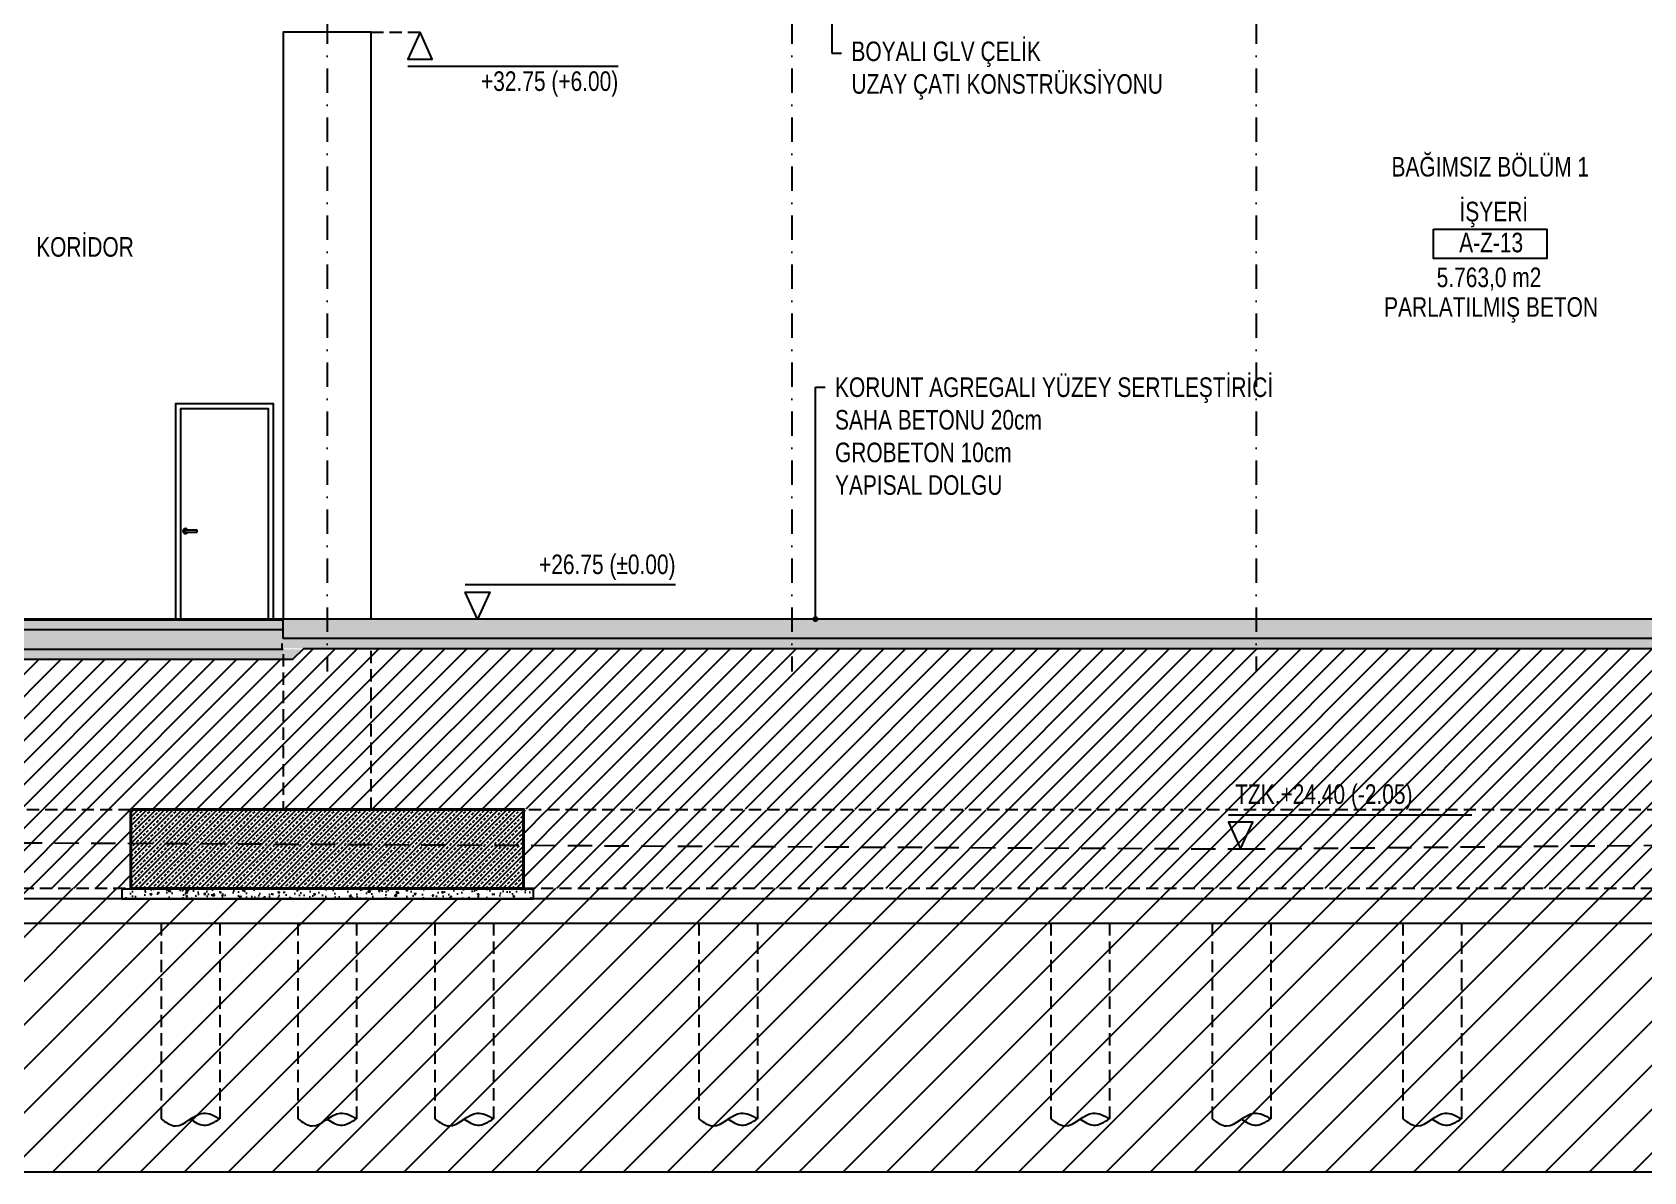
# Model space of a CAD drawing. Header units: centimetres. Extents: x 77182 to 116086, y 20619 to 33555.
# Drawn here: x 83357 to 85006, y 21370 to 22535 of the extents above; entities that cross this region are included whole.
import ezdxf
from ezdxf import colors
from ezdxf.entities.mleader import LeaderData, LeaderLine
from ezdxf.enums import TextEntityAlignment as Align
from ezdxf.math import Vec2, Vec3

# ---------------------------------------------------------------- set-up
doc = ezdxf.new("R2010")
doc.units = ezdxf.units.CM
doc.header["$LTSCALE"] = 100
doc.linetypes.add('DASHDOT2', pattern=[0.5, 0.25, -0.125, 0, -0.125])
doc.linetypes.add('HIDDEN2', pattern=[0.1875, 0.125, -0.0625])
for name, color, linetype in [('A-ANNO-DIMS', 187, 'Continuous'), ('A-ANNO-GRID', 155, 'DASHDOT2'), ('A-ANNO-IDEN', 50, 'Continuous'), ('A-ANNO-TEXT', 50, 'Continuous'), ('A-ELEV-01', 255, 'Continuous'), ('A-ELEV-03', 251, 'Continuous'), ('A-FNSH-TILE', 63, 'Continuous'), ('A-HATCH', 253, 'Continuous'), ('A-WALL-INSL', 249, 'Continuous'), ('L-TOPO', 49, 'Continuous'), ('S-CONC', 5, 'Continuous'), ('S-HTCH', 8, 'Continuous')]:
    doc.layers.add(name, color=color, linetype=linetype)
doc.styles.add('Fields_100', font='act_simplex.shx', dxfattribs={"width": 0.8, "height": 20})
pattern_1 = [(45, (86365.806, 18363.329), (-4.490128, 4.490128), []), (45, (86370.2964, 18363.329), (-4.490128, 4.490128), [3.175, -1.5875])]

# ---------------------------------------------------------------- blocks, each defined once
blk = doc.blocks.new('_Dot')
at = {"color": 0, "linetype": 'ByBlock', "lineweight": -2}
blk.add_line((-0.5, 0), (-1, 0), dxfattribs=at)
at = {"color": 0, "linetype": 'ByBlock', "const_width": 0.5}
blk.add_lwpolyline([(-0.25, 0, 1), (0.25, 0, 1)], format="xyb", close=True, dxfattribs=at)
blk = doc.blocks.new('Mahal kutusu_100')
at = {"color": 0}
blk.add_lwpolyline([(-58, 30), (58, 30), (58, 0), (-58, 0)], close=True, dxfattribs=at)
at = {"color": 0, "style": 'Fields_100', "width": 0.8}
for tag, p in [('MAHAL', (3.6, 37.9)), ('KOD', (0.9, 6.2)), ('ALAN', (-1.3, -29.4)), ('KAPLAMA', (0.8, -59.7))]:
    blk.add_attdef(tag, text='', height=20, dxfattribs=at).set_placement(p, align=Align.CENTER)
blk = doc.blocks.new('JET GROUT')
at = {"linetype": 'HIDDEN2'}
for points in [[(-30, 0), (-30, -200)], [(30, 0), (30, -200)]]:
    blk.add_lwpolyline(points, dxfattribs=at)
for points, knots in [([(-30, -200), (-25.1, -203.6), (-10.8, -214), (8.9, -187.9), (24.4, -196.8), (30, -200)], [0, 0, 0, 0, 16.350848, 47.934672, 65.567386, 65.567386, 65.567386, 65.567386]), ([(0, -200.3), (4.4, -203.3), (14.5, -209.5), (24.5, -203.3), (30, -200)], [179.801197, 179.801197, 179.801197, 179.801197, 259.646208, 355.156763, 355.156763, 355.156763, 355.156763])]:
    blk.add_open_spline(points, degree=3, knots=knots)

msp = doc.modelspace()

# ---------------------------------------------------------------- hatches: boundary and pattern name
at = {"layer": 'A-HATCH'}
h = msp.add_hatch(dxfattribs=at)
h.set_pattern_fill('LINE', color=256, scale=10, angle=45, style=0)
h.set_pattern_definition([(45, (77182.072, 21370.33), (-22.45064, 22.45064), [])])
h.paths.add_polyline_path([(81548, 21659.4), (81558, 21659.4), (81558.1, 21746.4), (81708.6, 21746.4), (81708.6, 21874.4), (81004.1, 21874.4), (81004.1, 21895.4), (78199.7, 21895.4), (78199.7, 21845.4), (78279.7, 21845.4), (78279.7, 21815.4), (78179.7, 21815.4), (78179.7, 21915.4), (77182.1, 21915.4), (77182.1, 21370.3), (88490, 21370.3), (88490, 21780.4), (87990, 21780.4), (87990, 21660.4), (88000, 21660.4), (88000, 21650.4), (87860, 21650.4), (87860, 21660.4), (87870, 21660.4), (87870, 21690.4), (87970, 21690.4), (87970, 21870.4), (87664, 21905.4), (87664, 21895.4), (87509.5, 21895.4), (87509.5, 21746.4), (87660, 21746.4), (87660, 21741.4), (87660, 21659.4), (87670, 21659.4), (87670, 21649.4), (87249, 21649.4), (87249, 21660.4), (85770, 21660.4), (85770, 21649.4), (85349, 21649.4), (85349, 21660.4), (83870, 21660.4), (83870, 21649.4), (83449, 21649.4), (83449, 21660.4), (81969, 21660.4), (81969, 21649.4), (81548, 21649.4)])
h = msp.add_hatch(dxfattribs=at)
h.set_pattern_fill('LINE', color=256, scale=5, angle=45, style=0)
h.set_pattern_definition([(45, (81559.043, 21660.409), (-11.22532, 11.22532), [])])
h.paths.add_polyline_path([(87478, 21905.4), (87414, 21905.4), (87414, 21741.4), (87478, 21741.4)])
h.paths.add_polyline_path([(87414.1, 21905.4), (85604.1, 21905.4), (85604, 21741.4), (85760, 21741.4), (87258, 21740.4), (87258, 21741.4), (87414, 21741.4)])
h.paths.add_polyline_path([(87258, 21740.4), (85760, 21740.4), (85760, 21660.4), (87258, 21660.4)])
h.paths.add_polyline_path([(85604.1, 21905.4), (85514.1, 21905.4), (85514, 21741.4), (85604, 21741.4)])
h.paths.add_polyline_path([(85514, 21904.4), (84609.1, 21905.4), (84609, 21740.4), (85358, 21740.4), (85358, 21741.4), (85514, 21741.4)])
h.paths.add_polyline_path([(85358, 21740.4), (84609, 21740.4), (84609, 21660.4), (85358, 21660.4)])
h.paths.add_polyline_path([(84609.1, 21905.9), (83704, 21904.9), (83704, 21741.4), (83860, 21741.4), (84609, 21740.9)])
h.paths.add_polyline_path([(84609, 21740.4), (83860, 21740.4), (83860, 21660.4), (84609, 21660.4)])
h.paths.add_polyline_path([(83614, 21894.4), (81810, 21894.4), (81804, 21741.4), (81960, 21741.4), (83458, 21740.4), (83458, 21741.4), (83614, 21741.4)])
h.paths.add_polyline_path([(83458, 21740.4), (81959.5, 21740.4), (81959.5, 21660.4), (83458, 21660.4)])
h.paths.add_polyline_path([(81804, 21894.4), (81739.5, 21894.4), (81739.5, 21741.4), (81804, 21741.4)])
h.paths.add_polyline_path([(83635, 21905.4), (83624, 21894.4), (83614, 21894.4), (83614, 21741.4), (83704, 21741.4), (83704, 21905.4)])
at = {"layer": 'S-HTCH'}
h = msp.add_hatch(dxfattribs=at)
h.set_pattern_fill('AR-CONC', color=256, scale=0.1, style=0)
h.set_pattern_definition([(50, (81559.043, 21654.409), (18.21847, -1.59391), [1.905, -20.955]), (355, (81559.043, 21654.409), (-3.52434, 19.10568), [1.524, -16.76406]), (100.4514, (81560.561, 21654.276), (14.69412, 17.51178), [1.619, -17.80902]), (46.1842, (81559.043, 21659.49), (27.1079, -4.20423), [2.8575, -31.4325]), (96.6356, (81561.302, 21659.139), (23.7404, 24.7426), [2.4285, -26.71356]), (351.1842, (81559.043, 21659.49), (23.7404, 24.7426), [2.286, -25.14597]), (21, (81561.583, 21658.219), (15.16144, -10.22652), [1.905, -20.955]), (326, (81561.583, 21658.219), (6.1802, 18.4188), [1.524, -16.764]), (71.4514, (81562.847, 21657.367), (21.34164, 8.19228), [1.619, -17.809]), (37.5, (81559.043, 21654.409), (0.30886, 8.455504), [0, -16.5608, 0, -17.018, 0, -16.8275]), (7.5, (81559.043, 21654.409), (6.681966, 10.018057), [0, -9.7028, 0, -16.1798, 0, -6.4135]), (327.5, (81553.379, 21654.409), (13.55906, -0.572874), [0, -6.35, 0, -19.812, 0, -26.289]), (317.5, (81550.839, 21654.409), (14.81292, 2.54265), [0, -8.255, 0, -13.1572, 0, -18.669])])
h.paths.add_polyline_path([(83614, 21933.4), (81714, 21933.4), (81714, 21924.4), (83614, 21924.4)])
h = msp.add_hatch(dxfattribs=at)
h.set_pattern_fill('ANSI33', color=256, style=0, pattern_type=2)
h.set_pattern_definition([(45, (86365.806, 18352.329), (-4.490128, 4.490128), []), (45, (86370.2964, 18352.329), (-4.490128, 4.490128), [3.175, -1.5875])])
h.paths.add_polyline_path([(83614, 21904.4), (83614, 21924.4), (81759, 21924.4), (81759, 21904.4)])
h = msp.add_hatch(dxfattribs=at)
h.set_pattern_fill('ANSI33', color=256, style=0, pattern_type=2)
h.set_pattern_definition(pattern_1)
h.paths.add_polyline_path([(85559, 21915.4), (85559, 21935.4), (83614, 21935.4), (83614, 21915.4)])
h = msp.add_hatch(dxfattribs=at)
h.set_pattern_fill('AR-CONC', color=256, scale=0.1, style=0)
h.set_pattern_definition([(50, (81559.043, 21666.409), (18.218467, -1.59391), [1.905, -20.955]), (355, (81559.043, 21666.409), (-3.52434, 19.105685), [1.524, -16.76406]), (100.45144, (81560.561, 21666.276), (14.694125, 17.511775), [1.619, -17.809024]), (46.1842, (81559.043, 21671.49), (27.1079, -4.20423), [2.8575, -31.4325]), (96.63556, (81561.302, 21671.139), (23.74041, 24.74261), [2.4285, -26.71356]), (351.18415, (81559.043, 21671.49), (23.74041, 24.74261), [2.286, -25.14597]), (21, (81561.583, 21670.219), (15.16144, -10.22652), [1.905, -20.955]), (326, (81561.583, 21670.219), (6.1802, 18.418797), [1.524, -16.764]), (71.45144, (81562.847, 21669.367), (21.34164, 8.192277), [1.619, -17.808994]), (37.5, (81559.043, 21666.409), (0.30886, 8.455504), [0, -16.5608, 0, -17.018, 0, -16.8275]), (7.5, (81559.043, 21666.409), (6.681966, 10.018057), [0, -9.7028, 0, -16.1798, 0, -6.4135]), (327.5, (81553.379, 21666.409), (13.5590595, -0.5728744), [0, -6.35, 0, -19.812, 0, -26.289]), (317.5, (81550.839, 21666.409), (14.812918, 2.54265), [0, -8.255, 0, -13.1572, 0, -18.669])])
h.paths.add_polyline_path([(87478, 21915.4), (83614, 21915.4), (83614, 21905.4), (87478, 21905.4)])
h = msp.add_hatch(dxfattribs=at)
h.set_pattern_fill('AR-CONC', color=256, scale=0.1, style=0)
h.set_pattern_definition([(50, (77182.072, 21371.33), (18.218467, -1.59391), [1.905, -20.955]), (355, (77182.072, 21371.33), (-3.52434, 19.105685), [1.524, -16.76406]), (100.45144, (77183.59, 21371.197), (14.694125, 17.511775), [1.619, -17.809024]), (46.1842, (77182.072, 21376.41), (27.107904, -4.20423), [2.8575, -31.4325]), (96.63556, (77184.331, 21376.06), (23.74041, 24.74261), [2.4285, -26.71356]), (351.18415, (77182.072, 21376.41), (23.74041, 24.74261), [2.286, -25.14597]), (21, (77184.612, 21375.14), (15.16144, -10.22652), [1.905, -20.955]), (326, (77184.612, 21375.14), (6.180203, 18.418797), [1.524, -16.764]), (71.45144, (77185.876, 21374.288), (21.34164, 8.192277), [1.619, -17.808994]), (37.5, (77182.0723, 21371.33), (0.30886, 8.455504), [0, -16.5608, 0, -17.018, 0, -16.8275]), (7.5, (77182.072, 21371.33), (6.681966, 10.018057), [0, -9.7028, 0, -16.1798, 0, -6.4135]), (327.5, (77176.408, 21371.33), (13.5590595, -0.5728744), [0, -6.35, 0, -19.812, 0, -26.289]), (317.5, (77173.868, 21371.33), (14.812918, 2.54265), [0, -8.255, 0, -13.1572, 0, -18.669])])
h.paths.add_polyline_path([(83634, 21904.4), (81741, 21904.4), (81741, 21894.4), (83624, 21894.4)])
h = msp.add_hatch(dxfattribs=at)
h.set_pattern_fill('ANSI33', color=256, style=0, pattern_type=2)
h.set_pattern_definition(pattern_1)
h.paths.add_polyline_path([(83659, 21660.4), (83659, 21740.4), (83459, 21740.4), (83459, 21660.4)], flags=0)
h = msp.add_hatch(dxfattribs=at)
h.set_pattern_fill('ANSI33', color=256, style=0, pattern_type=2)
h.set_pattern_definition(pattern_1)
h.paths.add_polyline_path([(83859, 21660.4), (83859, 21740.4), (83659, 21740.4), (83659, 21660.4)], flags=0)
h = msp.add_hatch(dxfattribs=at)
h.set_pattern_fill('AR-CONC', color=256, scale=0.1, style=0)
h.set_pattern_definition([(50, (83460.043, 21660.409), (18.21847, -1.5939), [1.905, -20.955]), (355, (83460.043, 21660.409), (-3.5243, 19.1057), [1.524, -16.76406]), (100.4514, (83461.561, 21660.276), (14.6941, 17.5118), [1.619, -17.809]), (46.184, (83460.043, 21665.49), (27.1079, -4.2042), [2.8575, -31.4325]), (96.6356, (83462.302, 21665.139), (23.7404, 24.7426), [2.4285, -26.7136]), (351.184, (83460.043, 21665.49), (23.7404, 24.7426), [2.286, -25.146]), (21, (83462.583, 21664.219), (15.16144, -10.2265), [1.905, -20.955]), (326, (83462.583, 21664.219), (6.1802, 18.4188), [1.524, -16.764]), (71.4514, (83463.847, 21663.367), (21.34164, 8.1923), [1.619, -17.809]), (37.5, (83460.043, 21660.409), (0.30886, 8.4555), [0, -16.5608, 0, -17.018, 0, -16.8275]), (7.5, (83460.043, 21660.409), (6.68197, 10.01806), [0, -9.7028, 0, -16.1798, 0, -6.4135]), (327.5, (83454.379, 21660.409), (13.55906, -0.57287), [0, -6.35, 0, -19.812, 0, -26.289]), (317.5, (83451.839, 21660.409), (14.81292, 2.54265), [0, -8.255, 0, -13.1572, 0, -18.669])])
h.paths.add_polyline_path([(83870, 21659.4), (83449, 21659.4), (83449, 21649.4), (83870, 21649.4)])

# ---------------------------------------------------------------- linework, layer by layer
at = {"layer": 'A-ANNO-DIMS', "linetype": 'HIDDEN2'}
msp.add_line((83704, 22535.4), (83754, 22535.4), dxfattribs=at)
at = {"layer": 'A-ANNO-DIMS', "elevation": 0}
for points in [[(83754, 22535.4), (83741.5, 22507.9), (83766.5, 22507.9)], [(83812.7, 21935.4), (83800.2, 21962.9), (83825.2, 21962.9)], [(84593.2, 21700.4), (84605.7, 21727.9), (84580.7, 21727.9)]]:
    msp.add_lwpolyline(points, close=True, dxfattribs=at)
for points in [[(83956.7, 22500.4), (83741.5, 22500.4)], [(84015.3, 21970.4), (83800.2, 21970.4)], [(84580.7, 21735.4), (84829.7, 21735.4)]]:
    msp.add_lwpolyline(points, dxfattribs=at)
at = {"layer": 'A-ANNO-GRID'}
for p, q in [((83659.1, 23450.3), (83659.1, 21881.9)), ((84134.1, 23450.3), (84134.1, 21881.9)), ((84609.1, 23450.3), (84609.1, 21881.9))]:
    msp.add_line(p, q, dxfattribs=at)
at = {"layer": 'A-ELEV-01', "linetype": 'HIDDEN2'}
for p, q in [((83614, 21899.4), (83614, 21740.4)), ((83704, 21740.4), (83704, 21904.4))]:
    msp.add_line(p, q, dxfattribs=at)
at = {"layer": 'A-ELEV-01'}
msp.add_lwpolyline([(83704, 21935.4), (83704, 22535.4), (83614, 22535.4), (83614, 21935.4)], dxfattribs=at)
at = {"layer": 'A-ELEV-01', "linetype": 'HIDDEN2'}
for points in [[(83458, 21740.4), (81959, 21740.4)], [(85359, 21740.4), (83859, 21740.4)], [(81959, 21660.4), (83458, 21660.4)], [(83859, 21660.4), (85359, 21660.4)]]:
    msp.add_lwpolyline(points, dxfattribs=at)
at = {"layer": 'A-ELEV-01', "elevation": 0}
msp.add_lwpolyline([(81329.1, 21624.4), (87859.1, 21624.4), (87859.1, 21649.4), (81329.1, 21649.4)], close=True, dxfattribs=at)
at = {"layer": 'A-ELEV-03'}
for p, q in [((83526, 22026.4), (83514, 22026.4)), ((83514, 22024.4), (83526, 22024.4)), ((83526, 22024.4), (83526, 22026.4))]:
    msp.add_line(p, q, dxfattribs=at)
at = {"layer": 'A-ELEV-03', "elevation": 0}
for points in [[(83604, 21935.4), (83604, 22155.4), (83504, 22155.4), (83504, 21935.4)], [(83599, 21935.4), (83599, 22150.4), (83509, 22150.4), (83509, 21935.4)]]:
    msp.add_lwpolyline(points, dxfattribs=at)
at = {"layer": 'A-ELEV-03'}
for radius, start, end in [(2.5, 23.5782, 336.4218), (1, 90, 270)]:
    msp.add_arc((83514, 22025.4), radius, start, end, dxfattribs=at)
at = {"layer": 'A-FNSH-TILE', "elevation": 0}
for points in [[(83614, 21935.4), (81714, 21935.4)], [(83614, 21934.4), (81714, 21934.4)]]:
    msp.add_lwpolyline(points, dxfattribs=at)
at = {"layer": 'A-WALL-INSL', "elevation": 0}
msp.add_lwpolyline([(83613, 21904.4), (83613, 21910.4)], dxfattribs=at)
at = {"layer": 'A-WALL-INSL', "linetype": 'HIDDEN2', "ltscale": 0.5, "const_width": 1}
msp.add_lwpolyline([(83458.5, 21740.9), (83859.5, 21740.9), (83859.5, 21659.9), (83458.5, 21659.9)], close=True, dxfattribs=at)
at = {"layer": 'A-WALL-INSL'}
msp.add_lwpolyline([(83458, 21741.4), (83860, 21741.4), (83860, 21659.4), (83458, 21659.4)], close=True, dxfattribs=at)
at = {"layer": 'L-TOPO', "color": 1, "linetype": 'HIDDEN2', "ltscale": 2, "elevation": 0}
msp.add_lwpolyline([(78179.7, 21915.4), (78692.7, 21730.4), (84593.2, 21700.4), (87970, 21730.4)], dxfattribs=at)
at = {"layer": 'S-CONC'}
for p, q in [((87477, 21935.4), (83614, 21935.4)), ((83614, 21915.4), (83614, 21935.4)), ((87477, 21915.4), (83614, 21915.4))]:
    msp.add_line(p, q, dxfattribs=at)
msp.add_lwpolyline([(83614, 21924.4), (81741, 21924.4), (81741, 21904.4)], dxfattribs=at)
at = {"layer": 'S-CONC', "elevation": 0}
for points in [[(81741, 21894.4), (83624, 21894.4), (83635, 21905.4), (87478, 21905.4), (87478, 21915.4)], [(83614, 21904.4), (81741, 21904.4), (81741, 21899.4)]]:
    msp.add_lwpolyline(points, dxfattribs=at)
at = {"layer": 'S-CONC'}
msp.add_lwpolyline([(83459, 21740.4), (83859, 21740.4), (83859, 21660.4), (83459, 21660.4)], close=True, dxfattribs=at)
at = {"layer": 'S-CONC', "elevation": 0}
msp.add_lwpolyline([(83449, 21649.4), (83870, 21649.4), (83870, 21659.4), (83449, 21659.4)], close=True, dxfattribs=at)
at = {"layer": 'S-HTCH', "elevation": 0}
msp.add_lwpolyline([(77182.1, 21915.4), (77182.1, 21370.3), (88490, 21370.3), (88490, 21780.4)], dxfattribs=at)

# ---------------------------------------------------------------- block references
at = {"layer": 'A-ANNO-IDEN'}
msp.add_blockref('Mahal kutusu_100', (84848.6, 22304.2), dxfattribs=at).add_auto_attribs({'MAHAL': 'İŞYERİ', 'KOD': 'A-Z-13', 'ALAN': '5.763,0 m2', 'KAPLAMA': 'PARLATILMIŞ BETON'})
at = {"layer": 'A-ELEV-01', "linetype": 'ByBlock'}
for p in [(83519.1, 21624.4), (83659.1, 21624.4), (83799.1, 21624.4), (84069.1, 21624.4), (84429.1, 21624.4), (84594.1, 21624.4), (84789.1, 21624.4)]:
    msp.add_blockref('JET GROUT', p, dxfattribs=at)

# ---------------------------------------------------------------- texts
at = {"layer": 'A-ANNO-DIMS', "color": 50, "char_height": 20, "style": 'Fields_100'}
for s, width, insert, attachment_point in [('+32.75 (+6.00)', 226.336, (83956.7, 22495.4), 3), ('+26.75 (%%P0.00)', 226.336, (84015.3, 21975.4), 9), ('TZK.+24.40 (-2.05)', 458.007, (84587.7, 21740.4), 7)]:
    msp.add_mtext_dynamic_manual_height_columns(s, width=width, gutter_width=100, heights=[0], dxfattribs=dict(at, insert=insert, attachment_point=attachment_point))
at = {"layer": 'A-ANNO-TEXT', "char_height": 20, "style": 'Fields_100'}
for s, width, insert, attachment_point in [('BAĞIMSIZ BÖLÜM 1', 436.665, (84848.6, 22407.9), 2), ('KORİDOR', 211.606, (83411.3, 22315.8), 5)]:
    msp.add_mtext_dynamic_manual_height_columns(s, width=width, gutter_width=100, heights=[0], dxfattribs=dict(at, insert=insert, attachment_point=attachment_point))

# ---------------------------------------------------------------- leaders
at = {"layer": 'A-ANNO-DIMS'}
ml = msp.add_multileader_mtext('Standard', dxfattribs=at)
ml.set_content('BOYALI GLV ÇELİK \\PUZAY ÇATI KONSTRÜKSİYONU', color=50, style='Fields_100')
ml.set_leader_properties(color=256)
ml.set_arrow_properties(name='DOT')
ml.build(insert=Vec2(0, 0))
ml.multileader.update_dxf_attribs({"dogleg_length": 10, "arrow_head_size": 6})
ctx = ml.context
ctx.base_point, ctx.char_height, ctx.arrow_head_size, ctx.landing_gap_size, ctx.plane_origin = Vec3(84185.2, 22514), 20, 6, 10, Vec3(110629.9, 22638.8)
notes = []
notes.append((ctx, [(0, (1, 1, 0), (84175.2, 22514), (1, 0), 10, [(0, [(84175.2, 22560.8)], 0, [])])]))
ctx.mtext.insert, ctx.mtext.flow_direction = Vec3(84195.2, 22525.9), 5
ml = msp.add_multileader_mtext('Standard', dxfattribs=at)
ml.set_content('KORUNT AGREGALI YÜZEY SERTLEŞTİRİCİ\\PSAHA BETONU 20cm\\PGROBETON 10cm\\PYAPISAL DOLGU', color=50, style='Fields_100')
ml.set_leader_properties(color=256)
ml.set_arrow_properties(name='DOT')
ml.build(insert=Vec2(0, 0))
ml.multileader.update_dxf_attribs({"dogleg_length": 10, "arrow_head_size": 6})
ctx = ml.context
ctx.base_point, ctx.char_height, ctx.arrow_head_size, ctx.landing_gap_size, ctx.plane_origin = Vec3(84168.4, 22172.5), 20, 6, 10, Vec3(110613.1, 21987.1)
notes.append((ctx, [(0, (1, 1, 0), (84158.4, 22172.5), (1, 0), 10, [(0, [(84158.4, 21935.4)], 0, [])])]))
ctx.mtext.insert, ctx.mtext.flow_direction = Vec3(84178.4, 22182.5), 5
for ctx, leaders in notes:
    for number, flags, end, landing, length, lines in leaders:
        leader = LeaderData()
        leader.index, (leader.has_last_leader_line, leader.has_dogleg_vector, leader.attachment_direction) = number, flags
        leader.last_leader_point, leader.dogleg_vector, leader.dogleg_length = Vec3(end), Vec3(landing), length
        for number, points, colour, breaks in lines:
            line = LeaderLine()
            line.index, line.vertices, line.color, line.breaks = number, Vec3.list(points), colors.encode_raw_color(colour), breaks
            leader.lines.append(line)
        ctx.leaders.append(leader)

doc.saveas('drawing.dxf')
